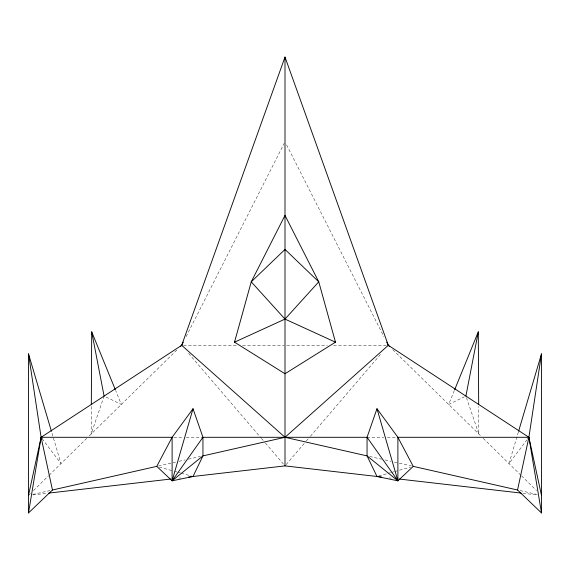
<?xml version="1.0" encoding="UTF-8"?>
<svg xmlns="http://www.w3.org/2000/svg" width="570" height="570" viewBox="0 0 570 570"><rect width="100%" height="100%" fill="white"/><g stroke="black" fill="none" stroke-linecap="round" stroke-linejoin="round"><path stroke-width="0.43" stroke-dasharray="2.85 2.14" d="M91.314 406.474L91.164 434.019L104.096 396.079L121.339 404.451L115.682 390.578M518.33 432.117L509.01 463.588L527.849 438.679M454.319 390.578L448.661 404.451L464.336 396.841M186.105 336.599L284.195 143.319M286.154 464.543L305.777 441.643M306.354 440.966L309.816 436.926M310.394 436.257L381.387 353.4M28.5 495.43L30.374 493.591M33.502 490.528L48.493 475.836M49.12 475.223L86.768 438.33M89.276 435.865L177.242 349.674M378.672 476.014L387.108 473.663M387.949 473.428L390.478 472.722M391.326 472.487L393.856 471.775M394.697 471.54L410.721 467.072M32.775 494.461L49.889 490.585M158.46 465.975L175.574 462.099M178.994 461.322L184.986 459.969M188.406 459.192L200.384 456.477M32.925 494.917L47.075 493.292M178.859 478.116L180.633 477.909M183.455 345.313L236.436 345.313M242.613 345.313L284.117 345.313M286.767 345.313L327.387 345.313M333.564 345.313L386.546 345.313M173.871 437.297L182.685 437.297M186.212 437.297L202.072 437.297M367.051 437.297L383.788 437.297M387.315 437.297L396.129 437.297M389.367 477.909L391.141 478.116M522.925 493.292L537.075 494.917M369.617 456.477L381.594 459.192M385.014 459.969L391.006 461.322M394.426 462.099L411.54 465.975M520.111 490.585L537.225 494.461M159.279 467.072L173.615 471.069M174.463 471.305L176.992 472.01M177.833 472.245L180.362 472.957M181.203 473.193L191.328 476.014M392.759 349.674L480.724 435.865M483.232 438.33L520.88 475.223M521.507 475.836L536.498 490.528M188.613 353.4L260.761 437.603M261.338 438.273L264.801 442.313M265.378 442.99L283.846 464.543M42.151 438.679L60.99 463.588L51.67 432.117M286.61 144.908L383.895 336.599M466.467 397.732L478.836 434.019L478.686 406.474"/><path stroke-width="0.85" d="M91.321 404.7L91.706 331.833L115.347 389.766M517.546 490.001L528.896 437.297L541.5 353.87L541.5 512.95L517.546 490.001L413.25 466.367L397.889 437.297L376.984 408.733L367.051 437.297L367.051 455.893L376.984 476.484L397.889 480.824L413.25 466.367M28.5 512.95L41.104 437.297L28.5 353.87L28.5 512.95L52.454 490.001L156.75 466.367L172.112 437.297L193.016 408.733L202.948 437.297L202.948 455.893L193.016 476.484L172.112 480.824L156.75 466.367M465.904 396.079L478.294 331.833L454.653 389.766M28.5 495.43L41.104 437.297L181.688 345.313L183.291 342.15M234.519 342.171L251.242 281.837L285 215.396L318.758 281.837L335.481 342.171L285 373.749L234.519 342.171L285 319.093L318.758 281.837L285 249.432L251.242 281.837L285 319.093L335.481 342.171M193.016 408.733L172.112 480.824L202.948 455.893L285 437.297L367.051 455.893L397.889 480.824L397.889 437.297L528.896 437.297L541.5 495.43M518.579 431.269L541.5 353.87M180.412 346.56L181.688 345.313L285 57.05L388.312 345.313L389.588 346.56M527.849 438.679L528.896 437.297L388.312 345.313L386.709 342.15M388.312 345.313L285 437.297L181.688 345.313M48.842 493.086L170.9 479.028M188.592 476.997L285 465.889L381.408 476.997M52.454 490.001L41.104 437.297L172.112 437.297L172.112 480.824L202.948 437.297L367.051 437.297L397.889 480.824L376.984 408.733M399.1 479.028L521.158 493.086M41.104 437.297L42.151 438.679M28.5 353.87L51.421 431.269M91.706 331.833L104.096 396.079M528.896 437.297L541.5 512.95M478.294 331.833L478.679 404.7M285 57.05L285 465.889"/></g></svg>
